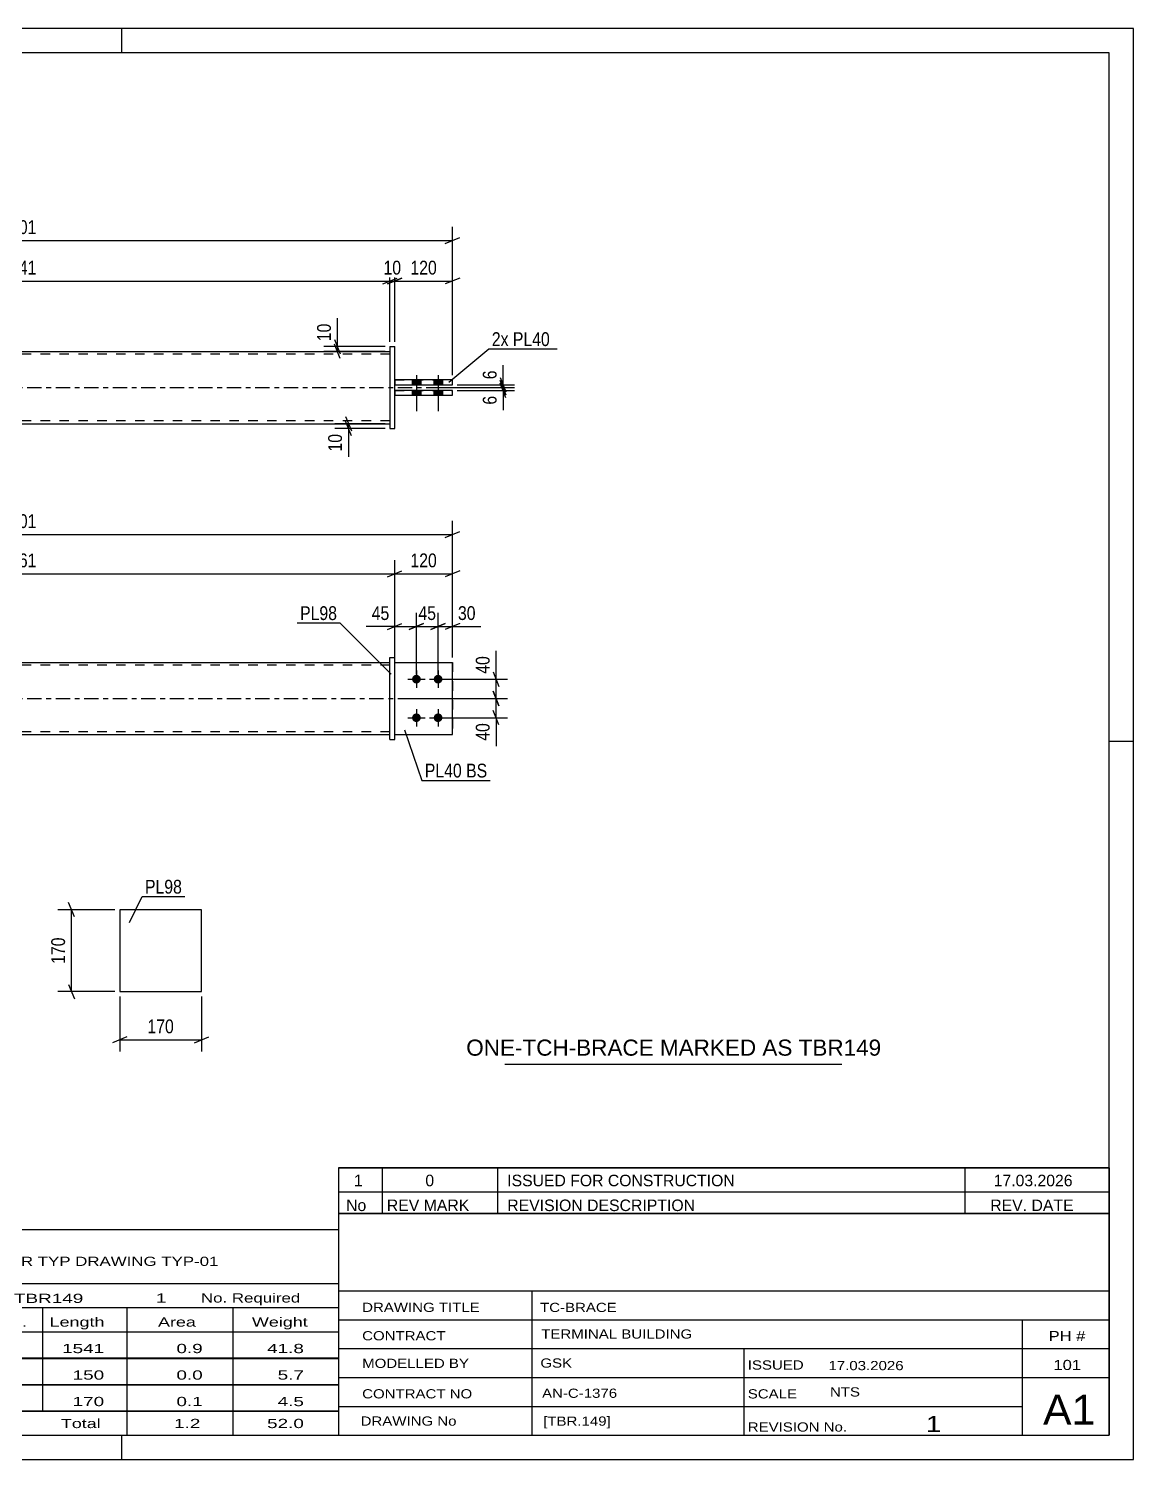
# Model space of a CAD drawing. Header units: millimetres. Extents: x 0 to 420, y 0 to 297.
# Drawn here: x 190.6 to 420, y 0 to 297 of the extents above; entities that cross this region are included whole.
import ezdxf

# ---------------------------------------------------------------- set-up
doc = ezdxf.new("R2010")
doc.units = ezdxf.units.MM
doc.linetypes.add('DXK_LINE_DOT2', pattern=[3.9198, 1.9599, -1.9599])
doc.linetypes.add('DXK_LINE_DOT3', pattern=[5.9187, 2.979, -0.9799, 0.9799, -0.9799])
doc.styles.add('Arial', font='ARIAL.TTF', dxfattribs={"height": 0.2})
doc.styles.add('Arial Narrow', font='ARIALN.TTF', dxfattribs={"height": 0.2})

# ---------------------------------------------------------------- blocks, each defined once
blk = doc.blocks.new('Unknown-580573406-1163')
at = {"color": 5, "linetype": 'Continuous'}
for p, q in [((420, 297), (0, 297)), ((210, 292), (210, 297)), ((420, 0), (420, 297)), ((415, 292), (5, 292)), ((415, 5), (415, 292)), ((420, 149), (415, 149)), ((5, 5), (415, 5)), ((210, 0), (210, 5)), ((0, 0), (420, 0))]:
    blk.add_line(p, q, dxfattribs=at)
blk = doc.blocks.new('Part-580573406-1769 - 1738')
at = {"color": 2, "linetype": 'Continuous'}
for p, q in [((266.64, 165.45), (278.64, 165.45)), ((278.64, 165.45), (278.64, 165.45)), ((278.64, 150.45), (278.64, 165.45)), ((266.64, 150.45), (278.64, 150.45))]:
    blk.add_line(p, q, dxfattribs=at)
at = {"color": 7, "linetype": 'DXK_LINE_DOT2'}
for p, q in [((266.64, 165.45), (278.64, 165.45)), ((266.64, 150.45), (266.64, 165.45)), ((266.64, 150.45), (266.64, 150.45)), ((266.64, 150.45), (278.64, 150.45))]:
    blk.add_line(p, q, dxfattribs=at)
blk = doc.blocks.new('Part-580573406-1764 - 1738')
at = {"color": 7, "linetype": 'DXK_LINE_DOT2'}
for p, q in [((266.64, 165.45), (278.64, 165.45)), ((266.64, 150.45), (266.64, 165.45)), ((266.64, 165.45), (278.64, 165.45)), ((278.64, 165.45), (278.64, 165.45)), ((278.64, 165.45), (278.64, 150.45)), ((266.64, 150.45), (266.64, 150.45)), ((266.64, 150.45), (278.64, 150.45)), ((266.64, 150.45), (278.64, 150.45))]:
    blk.add_line(p, q, dxfattribs=at)
blk = doc.blocks.new('Part-580573406-1784 - 1738')
at = {"color": 2, "linetype": 'Continuous'}
for p, q in [((265.64, 166.46), (266.64, 166.46)), ((265.64, 149.46), (265.64, 166.46)), ((266.64, 149.46), (266.64, 166.46)), ((265.64, 149.46), (266.64, 149.46)), ((265.64, 149.45), (266.64, 149.45))]:
    blk.add_line(p, q, dxfattribs=at)
at = {"color": 7, "linetype": 'DXK_LINE_DOT2'}
for p, q in [((265.64, 166.45), (266.64, 166.45)), ((265.64, 149.45), (265.64, 149.46)), ((266.64, 149.46), (266.64, 149.45)), ((266.64, 149.45), (266.64, 149.46))]:
    blk.add_line(p, q, dxfattribs=at)
blk = doc.blocks.new('Part-580573406-1804 - 1738')
at = {"color": 2, "linetype": 'Continuous'}
for p, q in [((111.56, 165.45), (265.64, 165.45)), ((111.56, 150.45), (265.64, 150.45))]:
    blk.add_line(p, q, dxfattribs=at)
at = {"color": 7, "linetype": 'DXK_LINE_DOT2'}
for p, q in [((111.56, 150.45), (111.56, 165.45)), ((265.64, 164.85), (111.56, 164.85)), ((265.64, 150.45), (265.64, 165.45)), ((265.64, 151.05), (111.56, 151.05))]:
    blk.add_line(p, q, dxfattribs=at)
at = {"color": 7, "linetype": 'DXK_LINE_DOT3'}
blk.add_line((101.56, 157.95), (275.64, 157.95), dxfattribs=at)
blk = doc.blocks.new('Bolt-580573406-1805 - 1738')
at = {"linetype": 'Continuous'}
for points in [[(271.14, 162.85), (271.33, 162.83), (271.51, 162.78), (271.67, 162.68), (271.81, 162.56), (271.92, 162.4), (272, 162.23), (272.04, 162.05), (272.04, 161.86), (272, 161.68), (271.92, 161.5), (271.81, 161.35), (271.67, 161.23), (271.51, 161.13), (271.33, 161.07), (271.14, 161.05), (270.96, 161.07), (270.78, 161.13), (270.61, 161.23), (270.47, 161.35), (270.36, 161.5), (270.29, 161.68), (270.25, 161.86), (270.25, 162.05), (270.29, 162.23), (270.36, 162.4), (270.47, 162.56), (270.61, 162.68), (270.78, 162.78), (270.96, 162.83)], [(275.64, 162.85), (275.83, 162.83), (276.01, 162.78), (276.17, 162.68), (276.31, 162.56), (276.42, 162.4), (276.5, 162.23), (276.54, 162.05), (276.54, 161.86), (276.5, 161.68), (276.42, 161.5), (276.31, 161.35), (276.17, 161.23), (276.01, 161.13), (275.83, 161.07), (275.64, 161.05), (275.46, 161.07), (275.28, 161.13), (275.11, 161.23), (274.97, 161.35), (274.86, 161.5), (274.79, 161.68), (274.75, 161.86), (274.75, 162.05), (274.79, 162.23), (274.86, 162.4), (274.97, 162.56), (275.11, 162.68), (275.28, 162.78), (275.46, 162.83)], [(271.14, 154.85), (271.33, 154.83), (271.51, 154.78), (271.67, 154.68), (271.81, 154.56), (271.92, 154.4), (272, 154.23), (272.04, 154.05), (272.04, 153.86), (272, 153.68), (271.92, 153.5), (271.81, 153.35), (271.67, 153.23), (271.51, 153.13), (271.33, 153.07), (271.14, 153.05), (270.96, 153.07), (270.78, 153.13), (270.61, 153.23), (270.47, 153.35), (270.36, 153.5), (270.29, 153.68), (270.25, 153.86), (270.25, 154.05), (270.29, 154.23), (270.36, 154.4), (270.47, 154.56), (270.61, 154.68), (270.78, 154.78), (270.96, 154.83)], [(275.64, 154.85), (275.83, 154.83), (276.01, 154.78), (276.17, 154.68), (276.31, 154.56), (276.42, 154.4), (276.5, 154.23), (276.54, 154.05), (276.54, 153.86), (276.5, 153.68), (276.42, 153.5), (276.31, 153.35), (276.17, 153.23), (276.01, 153.13), (275.83, 153.07), (275.64, 153.05), (275.46, 153.07), (275.28, 153.13), (275.11, 153.23), (274.97, 153.35), (274.86, 153.5), (274.79, 153.68), (274.75, 153.86), (274.75, 154.05), (274.79, 154.23), (274.86, 154.4), (274.97, 154.56), (275.11, 154.68), (275.28, 154.78), (275.46, 154.83)]]:
    blk.add_hatch(color=1, dxfattribs=at).paths.add_polyline_path(points)
at = {"color": 1, "linetype": 'Continuous'}
for p, q in [((271.14, 163.75), (271.14, 160.15)), ((275.64, 163.75), (275.64, 160.15)), ((269.34, 161.95), (272.94, 161.95)), ((273.84, 161.95), (277.44, 161.95)), ((271.14, 155.75), (271.14, 152.15)), ((275.64, 155.75), (275.64, 152.15)), ((269.34, 153.95), (272.94, 153.95)), ((273.84, 153.95), (277.44, 153.95))]:
    blk.add_line(p, q, dxfattribs=at)
blk = doc.blocks.new('Part-580573406-1418 - 1390')
at = {"color": 2, "linetype": 'Continuous'}
for p, q in [((278.64, 224.09), (266.64, 224.09)), ((266.64, 223.09), (278.64, 223.09)), ((266.64, 223.09), (278.64, 223.09)), ((278.64, 223.09), (278.64, 224.09))]:
    blk.add_line(p, q, dxfattribs=at)
at = {"color": 7, "linetype": 'DXK_LINE_DOT2'}
for p, q in [((266.64, 224.09), (266.64, 223.09)), ((266.64, 224.09), (278.64, 224.09)), ((278.64, 223.09), (278.64, 223.09)), ((278.64, 223.09), (278.64, 223.09))]:
    blk.add_line(p, q, dxfattribs=at)
blk = doc.blocks.new('Part-580573406-1445 - 1390')
at = {"color": 2, "linetype": 'Continuous'}
for p, q in [((111.56, 229.99), (265.64, 229.99)), ((111.56, 214.99), (265.64, 214.99))]:
    blk.add_line(p, q, dxfattribs=at)
at = {"color": 7, "linetype": 'DXK_LINE_DOT2'}
for p, q in [((111.56, 214.99), (111.56, 229.99)), ((265.64, 229.39), (111.56, 229.39)), ((265.64, 229.99), (265.64, 214.99)), ((265.64, 215.59), (111.56, 215.59))]:
    blk.add_line(p, q, dxfattribs=at)
at = {"color": 7, "linetype": 'DXK_LINE_DOT3'}
blk.add_line((101.56, 222.49), (275.64, 222.49), dxfattribs=at)
blk = doc.blocks.new('Bolt-580573406-1430 - 1390')
at = {"linetype": 'Continuous'}
for points in [[(272.04, 224.09), (270.24, 224.09), (270.24, 223.09), (272.04, 223.09)], [(272.04, 224.09), (270.24, 224.09), (270.24, 223.09), (272.04, 223.09)], [(276.54, 224.09), (274.74, 224.09), (274.74, 223.09), (276.54, 223.09)], [(276.54, 224.09), (274.74, 224.09), (274.74, 223.09), (276.54, 223.09)], [(272.04, 221.89), (270.24, 221.89), (270.24, 220.89), (272.04, 220.89)], [(272.04, 221.89), (270.24, 221.89), (270.24, 220.89), (272.04, 220.89)], [(276.54, 221.89), (274.74, 221.89), (274.74, 220.89), (276.54, 220.89)], [(276.54, 221.89), (274.74, 221.89), (274.74, 220.89), (276.54, 220.89)]]:
    blk.add_hatch(color=1, dxfattribs=at).paths.add_polyline_path(points)
at = {"color": 1, "linetype": 'Continuous'}
for p, q in [((270.24, 224.09), (270.24, 223.09)), ((270.24, 224.09), (270.24, 223.09)), ((271.14, 225.09), (271.14, 217.59)), ((271.14, 225.09), (271.14, 217.59)), ((272.04, 224.09), (272.04, 223.09)), ((272.04, 224.09), (272.04, 223.09)), ((274.74, 224.09), (274.74, 223.09)), ((274.74, 224.09), (274.74, 223.09)), ((275.64, 225.09), (275.64, 217.59)), ((275.64, 225.09), (275.64, 217.59)), ((276.54, 224.09), (276.54, 223.09)), ((276.54, 224.09), (276.54, 223.09)), ((270.24, 221.89), (270.24, 220.89)), ((270.24, 221.89), (270.24, 220.89)), ((272.04, 221.89), (272.04, 220.89)), ((272.04, 221.89), (272.04, 220.89)), ((274.74, 221.89), (274.74, 220.89)), ((274.74, 221.89), (274.74, 220.89)), ((276.54, 221.89), (276.54, 220.89)), ((276.54, 221.89), (276.54, 220.89))]:
    blk.add_line(p, q, dxfattribs=at)
blk = doc.blocks.new('Part-580573406-1457 - 1390')
at = {"color": 2, "linetype": 'Continuous'}
for p, q in [((265.64, 230.99), (265.64, 213.99)), ((265.64, 230.99), (266.64, 230.99)), ((266.64, 213.99), (266.64, 230.99)), ((265.64, 213.99), (266.64, 213.99)), ((265.64, 213.99), (266.64, 213.99))]:
    blk.add_line(p, q, dxfattribs=at)
at = {"color": 7, "linetype": 'DXK_LINE_DOT2'}
for p, q in [((265.64, 230.99), (265.64, 230.99)), ((265.64, 230.99), (266.64, 230.99)), ((265.64, 213.99), (265.64, 213.99)), ((266.64, 213.99), (266.64, 213.99)), ((266.64, 213.99), (266.64, 213.99))]:
    blk.add_line(p, q, dxfattribs=at)
blk = doc.blocks.new('Part-580573406-1462 - 1390')
at = {"color": 2, "linetype": 'Continuous'}
for p, q in [((278.64, 221.89), (266.64, 221.89)), ((266.64, 220.89), (278.64, 220.89)), ((266.64, 220.89), (278.64, 220.89)), ((278.64, 220.89), (278.64, 221.89))]:
    blk.add_line(p, q, dxfattribs=at)
at = {"color": 7, "linetype": 'DXK_LINE_DOT2'}
for p, q in [((266.64, 221.89), (266.64, 220.89)), ((266.64, 221.89), (278.64, 221.89)), ((278.64, 220.89), (278.64, 220.89)), ((278.64, 220.89), (278.64, 220.89))]:
    blk.add_line(p, q, dxfattribs=at)
blk = doc.blocks.new('Part-580573406-2294 - 2288')
at = {"color": 2, "linetype": 'Continuous'}
for p, q in [((226.54, 114.1), (209.54, 114.1)), ((209.54, 114.1), (209.54, 97.1)), ((226.54, 97.1), (226.54, 114.1)), ((209.54, 97.1), (226.54, 97.1))]:
    blk.add_line(p, q, dxfattribs=at)
blk = doc.blocks.new('StraightDimension-580573406-1826 - 1738')
at = {"color": 7, "linetype": 'Continuous'}
for p, q in [((271.14, 162.95), (271.14, 175.74)), ((275.64, 162.95), (275.64, 175.74)), ((269.64, 172.29), (272.64, 173.49)), ((271.14, 172.89), (275.64, 172.89)), ((277.14, 173.49), (274.14, 172.29))]:
    blk.add_line(p, q, dxfattribs=at)
at = {"color": 0}
blk.add_wipeout([(275.82, 173.64), (275.82, 177.84), (270.96, 177.84), (270.96, 173.64)], dxfattribs=at)
at = {"color": 3, "style": 'Arial Narrow'}
blk.add_text('45', height=2.863, dxfattribs=at).set_placement((271.56, 174.24))
blk = doc.blocks.new('StraightDimension-580573406-1914 - 1738')
at = {"color": 7, "linetype": 'Continuous'}
for p, q in [((112.06, 184.43), (109.06, 183.23)), ((110.56, 158.95), (110.56, 186.68)), ((265.14, 183.23), (268.14, 184.43)), ((266.64, 166.45), (266.64, 186.68)), ((110.56, 183.83), (266.64, 183.83))]:
    blk.add_line(p, q, dxfattribs=at)
at = {"color": 0}
blk.add_wipeout([(192.86, 184.58), (192.86, 188.78), (184.35, 188.78), (184.35, 184.58)], dxfattribs=at)
at = {"color": 3, "style": 'Arial Narrow'}
blk.add_text('1561', height=2.863, dxfattribs=at).set_placement((184.95, 185.18))
blk = doc.blocks.new('StraightDimension-580573406-1810 - 1738')
at = {"color": 7, "linetype": 'Continuous'}
for p, q in [((275.64, 162.95), (275.64, 175.74)), ((278.64, 166.45), (278.64, 175.74)), ((274.14, 172.29), (277.14, 173.49)), ((275.64, 172.89), (278.64, 172.89)), ((280.14, 173.49), (277.14, 172.29))]:
    blk.add_line(p, q, dxfattribs=at)
at = {"color": 0}
blk.add_wipeout([(284.02, 173.64), (284.02, 177.84), (279.17, 177.84), (279.17, 173.64)], dxfattribs=at)
at = {"color": 7, "linetype": 'Continuous'}
blk.add_line((278.64, 172.89), (284.55, 172.89), dxfattribs=at)
blk.add_line((278.64, 172.89), (284.55, 172.89), dxfattribs=at)
at = {"color": 3, "style": 'Arial Narrow'}
blk.add_text('30', height=2.863, dxfattribs=at).set_placement((279.77, 174.24))
blk = doc.blocks.new('StraightDimension-580573406-1839 - 1738')
at = {"color": 7, "linetype": 'Continuous'}
for p, q in [((266.64, 166.45), (266.64, 175.74)), ((271.14, 162.95), (271.14, 175.74)), ((265.14, 172.29), (268.14, 173.49)), ((266.64, 172.89), (271.14, 172.89)), ((272.64, 173.49), (269.64, 172.29))]:
    blk.add_line(p, q, dxfattribs=at)
at = {"color": 0}
blk.add_wipeout([(266.12, 173.64), (266.12, 177.84), (261.26, 177.84), (261.26, 173.64)], dxfattribs=at)
at = {"color": 7, "linetype": 'Continuous'}
blk.add_line((266.64, 172.89), (260.74, 172.89), dxfattribs=at)
blk.add_line((266.64, 172.89), (260.74, 172.89), dxfattribs=at)
at = {"color": 3, "style": 'Arial Narrow'}
blk.add_text('45', height=2.863, dxfattribs=at).set_placement((261.86, 174.24))
blk = doc.blocks.new('StraightDimension-580573406-1856 - 1738')
at = {"color": 7, "linetype": 'Continuous'}
for p, q in [((98.56, 166.45), (98.56, 194.83)), ((278.64, 166.45), (278.64, 194.83)), ((100.06, 192.58), (97.06, 191.38)), ((98.56, 191.98), (278.64, 191.98)), ((277.14, 191.38), (280.14, 192.58))]:
    blk.add_line(p, q, dxfattribs=at)
at = {"color": 0}
blk.add_wipeout([(192.86, 192.73), (192.86, 196.93), (184.35, 196.93), (184.35, 192.73)], dxfattribs=at)
at = {"color": 3, "style": 'Arial Narrow'}
blk.add_text('1801', height=2.863, dxfattribs=at).set_placement((184.95, 193.33))
blk = doc.blocks.new('StraightDimension-580573406-1876 - 1738')
at = {"color": 7, "linetype": 'Continuous'}
for p, q in [((287.09, 163.45), (288.29, 160.45)), ((276.64, 161.95), (290.09, 161.95)), ((287.69, 157.95), (287.69, 161.95)), ((267.64, 157.95), (290.09, 157.95)), ((288.29, 156.45), (287.09, 159.45))]:
    blk.add_line(p, q, dxfattribs=at)
at = {"color": 0}
blk.add_wipeout([(286.94, 167.34), (282.74, 167.34), (282.74, 162.48), (286.94, 162.48)], dxfattribs=at)
at = {"color": 7, "linetype": 'Continuous'}
blk.add_line((287.69, 161.95), (287.69, 167.86), dxfattribs=at)
blk.add_line((287.69, 161.95), (287.69, 167.86), dxfattribs=at)
at = {"color": 3, "style": 'Arial Narrow'}
blk.add_text('40', height=2.863, rotation=90.0002, dxfattribs=at).set_placement((286.34, 163.08))
blk = doc.blocks.new('StraightDimension-580573406-1885 - 1738')
at = {"color": 7, "linetype": 'Continuous'}
for p, q in [((267.64, 157.95), (290.09, 157.95)), ((287.09, 159.45), (288.29, 156.45)), ((287.69, 153.95), (287.69, 157.95)), ((288.29, 152.45), (287.09, 155.45)), ((276.64, 153.95), (290.09, 153.95))]:
    blk.add_line(p, q, dxfattribs=at)
at = {"color": 0}
blk.add_wipeout([(286.94, 153.43), (282.74, 153.43), (282.74, 148.57), (286.94, 148.57)], dxfattribs=at)
at = {"color": 7, "linetype": 'Continuous'}
blk.add_line((287.69, 153.95), (287.69, 148.05), dxfattribs=at)
blk.add_line((287.69, 153.95), (287.69, 148.05), dxfattribs=at)
at = {"color": 3, "style": 'Arial Narrow'}
blk.add_text('40', height=2.863, rotation=90.0002, dxfattribs=at).set_placement((286.34, 149.17))
blk = doc.blocks.new('StraightDimension-580573406-1895 - 1738')
at = {"color": 7, "linetype": 'Continuous'}
for p, q in [((265.14, 183.23), (268.14, 184.43)), ((266.64, 166.45), (266.64, 186.68)), ((280.14, 184.43), (277.14, 183.23)), ((278.64, 166.45), (278.64, 186.68)), ((266.64, 183.83), (278.64, 183.83))]:
    blk.add_line(p, q, dxfattribs=at)
at = {"color": 0}
blk.add_wipeout([(275.98, 184.58), (275.98, 188.78), (269.3, 188.78), (269.3, 184.58)], dxfattribs=at)
at = {"color": 3, "style": 'Arial Narrow'}
blk.add_text('120', height=2.863, dxfattribs=at).set_placement((269.9, 185.18))
blk = doc.blocks.new('StraightDimension-580573406-1552 - 1390')
at = {"color": 7, "linetype": 'Continuous'}
for p, q in [((254.14, 232.49), (255.34, 229.49)), ((264.64, 230.99), (251.89, 230.99)), ((264.64, 229.99), (251.89, 229.99)), ((255.34, 228.49), (254.14, 231.49)), ((254.74, 229.99), (254.74, 230.99))]:
    blk.add_line(p, q, dxfattribs=at)
at = {"color": 0}
blk.add_wipeout([(253.99, 236.37), (249.79, 236.37), (249.79, 231.51), (253.99, 231.51)], dxfattribs=at)
at = {"color": 7, "linetype": 'Continuous'}
blk.add_line((254.74, 230.99), (254.74, 236.89), dxfattribs=at)
blk.add_line((254.74, 230.99), (254.74, 236.89), dxfattribs=at)
at = {"color": 3, "style": 'Arial Narrow'}
blk.add_text('10', height=2.863, rotation=90.0002, dxfattribs=at).set_placement((253.39, 232.11))
blk = doc.blocks.new('StraightDimension-580573406-1538 - 1390')
at = {"color": 7, "linetype": 'Continuous'}
for p, q in [((264.64, 214.99), (254.19, 214.99)), ((264.64, 213.99), (254.19, 213.99)), ((256.44, 216.49), (257.64, 213.49)), ((257.64, 212.49), (256.44, 215.49)), ((257.04, 213.99), (257.04, 214.99))]:
    blk.add_line(p, q, dxfattribs=at)
at = {"color": 0}
blk.add_wipeout([(256.29, 213.46), (252.09, 213.46), (252.09, 208.61), (256.29, 208.61)], dxfattribs=at)
at = {"color": 7, "linetype": 'Continuous'}
blk.add_line((257.04, 213.99), (257.04, 208.08), dxfattribs=at)
blk.add_line((257.04, 213.99), (257.04, 208.08), dxfattribs=at)
at = {"color": 3, "style": 'Arial Narrow'}
blk.add_text('10', height=2.863, rotation=90.0002, dxfattribs=at).set_placement((255.69, 209.21))
blk = doc.blocks.new('StraightDimension-580573406-1567 - 1390')
at = {"color": 7, "linetype": 'Continuous'}
for p, q in [((98.56, 225.09), (98.56, 255.86)), ((278.64, 225.09), (278.64, 255.86)), ((100.06, 253.61), (97.06, 252.41)), ((98.56, 253.01), (278.64, 253.01)), ((277.14, 252.41), (280.14, 253.61))]:
    blk.add_line(p, q, dxfattribs=at)
at = {"color": 0}
blk.add_wipeout([(192.86, 253.76), (192.86, 257.96), (184.35, 257.96), (184.35, 253.76)], dxfattribs=at)
at = {"color": 3, "style": 'Arial Narrow'}
blk.add_text('1801', height=2.863, dxfattribs=at).set_placement((184.95, 254.36))
blk = doc.blocks.new('StraightDimension-580573406-1578 - 1390')
at = {"color": 7, "linetype": 'Continuous'}
for p, q in [((266.64, 231.99), (266.64, 247.45)), ((278.64, 225.09), (278.64, 247.45)), ((265.14, 244), (268.14, 245.2)), ((266.64, 244.6), (278.64, 244.6)), ((280.14, 245.2), (277.14, 244))]:
    blk.add_line(p, q, dxfattribs=at)
at = {"color": 0}
blk.add_wipeout([(275.98, 245.35), (275.98, 249.55), (269.3, 249.55), (269.3, 245.35)], dxfattribs=at)
at = {"color": 3, "style": 'Arial Narrow'}
blk.add_text('120', height=2.863, dxfattribs=at).set_placement((269.9, 245.95))
blk = doc.blocks.new('StraightDimension-580573406-1608 - 1390')
at = {"color": 7, "linetype": 'Continuous'}
for p, q in [((111.56, 231.99), (111.56, 247.45)), ((265.64, 231.99), (265.64, 247.45)), ((113.06, 245.2), (110.06, 244)), ((111.56, 244.6), (265.64, 244.6)), ((264.14, 244), (267.14, 245.2))]:
    blk.add_line(p, q, dxfattribs=at)
at = {"color": 0}
blk.add_wipeout([(192.86, 245.35), (192.86, 249.55), (184.35, 249.55), (184.35, 245.35)], dxfattribs=at)
at = {"color": 3, "style": 'Arial Narrow'}
blk.add_text('1541', height=2.863, dxfattribs=at).set_placement((184.95, 245.95))
blk = doc.blocks.new('StraightDimension-580573406-1618 - 1390')
at = {"color": 7, "linetype": 'Continuous'}
for p, q in [((265.64, 231.99), (265.64, 247.45)), ((266.64, 231.99), (266.64, 247.45)), ((264.14, 244), (267.14, 245.2)), ((268.14, 245.2), (265.14, 244)), ((265.64, 244.6), (266.64, 244.6))]:
    blk.add_line(p, q, dxfattribs=at)
at = {"color": 0}
blk.add_wipeout([(268.57, 245.35), (268.57, 249.55), (263.71, 249.55), (263.71, 245.35)], dxfattribs=at)
at = {"color": 3, "style": 'Arial Narrow'}
blk.add_text('10', height=2.863, dxfattribs=at).set_placement((264.31, 245.95))
blk = doc.blocks.new('StraightDimension-580573406-1650 - 1390')
at = {"color": 7, "linetype": 'Continuous'}
for p, q in [((288.54, 223.99), (289.74, 220.99)), ((289.74, 220.39), (288.54, 223.39)), ((274.39, 222.49), (291.54, 222.49)), ((279.64, 221.89), (291.54, 221.89)), ((289.14, 221.89), (289.14, 222.49))]:
    blk.add_line(p, q, dxfattribs=at)
at = {"color": 0}
blk.add_wipeout([(288.39, 221.36), (284.19, 221.36), (284.19, 218.34), (288.39, 218.34)], dxfattribs=at)
at = {"color": 7, "linetype": 'Continuous'}
blk.add_line((289.14, 221.89), (289.14, 217.81), dxfattribs=at)
blk.add_line((289.14, 221.89), (289.14, 217.81), dxfattribs=at)
at = {"color": 3, "style": 'Arial Narrow'}
blk.add_text('6', height=2.86, rotation=90.0002, dxfattribs=at).set_placement((287.79, 218.94))
blk = doc.blocks.new('StraightDimension-580573406-1661 - 1390')
at = {"color": 7, "linetype": 'Continuous'}
for p, q in [((279.64, 223.09), (291.54, 223.09)), ((288.54, 224.59), (289.74, 221.59)), ((289.74, 220.99), (288.54, 223.99)), ((289.14, 222.49), (289.14, 223.09)), ((274.39, 222.49), (291.54, 222.49))]:
    blk.add_line(p, q, dxfattribs=at)
at = {"color": 0}
blk.add_wipeout([(288.39, 226.64), (284.19, 226.64), (284.19, 223.61), (288.39, 223.61)], dxfattribs=at)
at = {"color": 7, "linetype": 'Continuous'}
blk.add_line((289.14, 223.09), (289.14, 227.17), dxfattribs=at)
blk.add_line((289.14, 223.09), (289.14, 227.17), dxfattribs=at)
at = {"color": 3, "style": 'Arial Narrow'}
blk.add_text('6', height=2.86, rotation=90.0002, dxfattribs=at).set_placement((287.79, 224.21))
blk = doc.blocks.new('StraightDimension-580573406-2305 - 2288')
at = {"color": 7, "linetype": 'Continuous'}
for p, q in [((209.54, 96.1), (209.54, 84.7)), ((226.54, 96.1), (226.54, 84.7)), ((211.04, 87.7), (208.04, 86.5)), ((209.54, 87.1), (226.54, 87.1)), ((225.04, 86.5), (228.04, 87.7))]:
    blk.add_line(p, q, dxfattribs=at)
at = {"color": 0}
blk.add_wipeout([(221.38, 87.85), (221.38, 92.05), (214.7, 92.05), (214.7, 87.85)], dxfattribs=at)
at = {"color": 3, "style": 'Arial Narrow'}
blk.add_text('170', height=2.863, dxfattribs=at).set_placement((215.3, 88.45))
blk = doc.blocks.new('StraightDimension-580573406-2296 - 2288')
at = {"color": 7, "linetype": 'Continuous'}
for p, q in [((208.54, 114.1), (196.69, 114.1)), ((200.14, 112.6), (198.94, 115.6)), ((199.54, 97.1), (199.54, 114.1)), ((198.94, 98.6), (200.14, 95.6)), ((208.54, 97.1), (196.69, 97.1))]:
    blk.add_line(p, q, dxfattribs=at)
at = {"color": 0}
blk.add_wipeout([(198.79, 108.94), (194.59, 108.94), (194.59, 102.26), (198.79, 102.26)], dxfattribs=at)
at = {"color": 3, "style": 'Arial Narrow'}
blk.add_text('170', height=2.863, rotation=90.0002, dxfattribs=at).set_placement((198.19, 102.86))
blk = doc.blocks.new('Unknown-580573406-3693')
at = {"color": 7, "linetype": 'Continuous'}
blk.add_line((289.5, 82.05), (359.5, 82.05), dxfattribs=at)
at = {"color": 7, "style": 'Arial'}
blk.add_text('ONE-TCH-BRACE MARKED AS TBR149', height=3.3428, dxfattribs=at).set_placement((281.49, 83.8))
blk = doc.blocks.new('Unknown-580573406-3690')
at = {"color": 7, "linetype": 'Continuous'}
for p, q in [((255, 51.05), (255, 5)), ((255, 51.05), (415, 51.05)), ((415, 51), (415, 5)), ((255, 35), (415, 35)), ((295.14, 35), (295.14, 5)), ((255, 29), (415, 29)), ((397, 5.05), (397, 29.05)), ((255, 23), (415, 23)), ((339.14, 23), (339.14, 5)), ((255, 17), (415, 17)), ((255, 11), (397, 11)), ((255, 5), (415, 5))]:
    blk.add_line(p, q, dxfattribs=at)
at = {"color": 7, "style": 'Arial Narrow'}
for s, height, width, p in [('DRAWING TITLE', 1.9089, 1.425378, (259.88, 30.61)), ('TC-BRACE', 1.909, 1.425378, (296.81, 30.59)), ('TERMINAL BUILDING', 1.9089, 1.425378, (297.06, 25.07)), ('CONTRACT', 1.909, 1.425378, (259.88, 24.71)), ('MODELLED BY', 1.9089, 1.425378, (259.88, 18.98)), ('GSK', 1.909, 1.425378, (296.88, 19.04)), ('ISSUED', 1.909, 1.425378, (339.94, 18.64)), ('17.03.2026', 1.909, 1.425378, (356.69, 18.52)), ('CONTRACT NO', 1.9089, 1.425378, (259.88, 12.66)), ('AN-C-1376', 1.909, 1.425378, (297.23, 12.78)), ('SCALE', 1.909, 1.425378, (339.94, 12.65)), ('A1', 6.204, 1.25, (401.24, 7.2)), ('DRAWING No', 1.909, 1.425378, (259.56, 7)), ('[TBR.149]', 1.909, 1.425378, (297.46, 6.99)), ('1', 3.34, 1.5, (376.91, 5.68)), ('REVISION No.', 1.9089, 1.425378, (339.94, 5.77))]:
    blk.add_text(s, height=height, dxfattribs=dict(at, width=width)).set_placement(p)
at = {"color": 7, "linetype": 'Continuous', "style": 'Arial Narrow'}
for s, height, width, p in [('PH #', 2.1, 1.42538, (402.4, 24.55)), ('101', 2.1, 1.42538, (403.41, 18.55)), ('NTS', 1.909, 1.425378, (357, 13.05))]:
    blk.add_text(s, height=height, dxfattribs=dict(at, width=width)).set_placement(p)
blk = doc.blocks.new('Unknown-580573406-3691')
at = {"color": 7, "linetype": 'Continuous'}
for p, q in [((255, 60.55), (415, 60.55)), ((415, 60.55), (255, 60.55)), ((255, 60.55), (255, 55.55)), ((264, 60.55), (264, 55.55)), ((288, 60.55), (288, 55.55)), ((385, 60.55), (385, 55.55)), ((415, 60.55), (415, 55.55)), ((255, 55.55), (415, 55.55)), ((255, 55.55), (255, 51.05)), ((255, 55.55), (415, 55.55)), ((264, 55.55), (264, 51.05)), ((288, 55.55), (288, 51.05)), ((385, 55.55), (385, 51.05)), ((415, 55.55), (415, 51.05)), ((415, 51.05), (255, 51.05))]:
    blk.add_line(p, q, dxfattribs=at)
at = {"color": 7, "linetype": 'Continuous', "style": 'Arial Narrow'}
for s, height, width, p in [('1', 2.39, 1.196471, (258.16, 56.7)), ('0', 2.39, 1.196471, (273, 56.7)), ('ISSUED FOR CONSTRUCTION', 2.3861, 1.196471, (290, 56.7)), ('17.03.2026', 2.386, 1.196471, (391, 56.7)), ('No', 2.386, 1.2, (256.54, 51.55)), ('REV MARK', 2.386, 1.2, (265, 51.55)), ('REVISION DESCRIPTION', 2.3861, 1.2, (290, 51.55)), ('REV. DATE', 2.386, 1.2, (390.28, 51.55))]:
    blk.add_text(s, height=height, dxfattribs=dict(at, width=width)).set_placement(p)
blk = doc.blocks.new('Unknown-580573406-3692')
at = {"color": 7, "linetype": 'Continuous'}
for p, q in [((95, 47.75), (255, 47.75)), ((95, 36.5), (95, 47.75)), ((255, 47.75), (255, 36.5)), ((95, 36.5), (255, 36.5)), ((95, 36.5), (95, 31.5)), ((255, 36.5), (255, 31.5)), ((95, 31.5), (255, 31.5)), ((95, 31.5), (95, 26.5)), ((119, 31.5), (119, 26.5)), ((154.5, 31.5), (154.5, 26.5)), ((180.5, 31.5), (180.5, 26.5)), ((193.5, 31.5), (193.5, 26.5)), ((211, 31.5), (211, 26.5)), ((233, 31.5), (233, 26.5)), ((255, 31.5), (255, 26.5)), ((95, 26.5), (255, 26.5)), ((95, 26.45), (95, 21.05)), ((95, 26.45), (255, 26.45)), ((119, 26.5), (119, 21)), ((154.5, 26.5), (154.5, 21)), ((180.5, 26.5), (180.5, 21)), ((193.5, 26.5), (193.5, 21)), ((211, 26.5), (211, 21)), ((233, 26.5), (233, 21)), ((255, 26.45), (255, 21.05)), ((95, 21.05), (255, 21.05)), ((95, 20.95), (95, 15.55)), ((95, 20.95), (255, 20.95)), ((119, 21), (119, 15.5)), ((154.5, 21), (154.5, 15.5)), ((180.5, 21), (180.5, 15.5)), ((193.5, 21), (193.5, 15.5)), ((211, 21), (211, 15.5)), ((233, 21), (233, 15.5)), ((255, 20.95), (255, 15.55)), ((95, 15.55), (255, 15.55)), ((95, 15.45), (95, 10.05)), ((95, 15.45), (255, 15.45)), ((119, 15.5), (119, 10)), ((154.5, 15.5), (154.5, 10)), ((180.5, 15.5), (180.5, 10)), ((193.5, 15.5), (193.5, 10)), ((211, 15.5), (211, 10)), ((233, 15.5), (233, 10)), ((255, 15.45), (255, 10.05)), ((95, 10.05), (255, 10.05)), ((95, 10), (255, 10)), ((95, 10), (95, 5)), ((211, 10), (211, 5)), ((233, 10), (233, 5)), ((255, 10), (255, 5)), ((95, 5), (255, 5))]:
    blk.add_line(p, q, dxfattribs=at)
at = {"color": 7, "style": 'Arial Narrow'}
for s, height, width, p in [('GENERAL NOTES & WELD DETAILS :', 2.8633, 1.4, (96.15, 40.06)), ('REFER TYP DRAWING TYP-01', 1.9089, 1.6, (179.7, 40.16)), ("MATERIAL LIST FOR ASSEMBLY MK'D", 1.9089, 1.6, (96.15, 32.56)), ('TBR149', 1.909, 1.794707, (187.59, 32.47)), ('1', 1.91, 1.794707, (217.08, 32.56)), ('No. Required', 1.9089, 1.6, (226.41, 32.56)), ('Mark', 1.909, 1.7, (96.34, 27.5)), ('Profile', 1.909, 1.7, (129.41, 27.5)), ('Material', 1.909, 1.7, (159.54, 27.56)), ('No.', 1.909, 1.7, (184.5, 27.56)), ('Length', 1.909, 1.7, (195, 27.56)), ('Area', 1.909, 1.7, (217.5, 27.56)), ('Weight', 1.909, 1.7, (237, 27.56))]:
    blk.add_text(s, height=height, dxfattribs=dict(at, width=width)).set_placement(p)
at = {"color": 7, "linetype": 'Continuous', "style": 'Arial Narrow'}
for s, height, width, p in [('TBR149', 1.909, 1.794707, (96.5, 22.06)), ('SHS150*6', 1.909, 1.794707, (121, 22.06)), ('E350', 1.909, 1.794707, (160.74, 22.06)), ('1', 1.91, 1.794707, (184.86, 22.06)), ('1541', 1.909, 1.794707, (197.58, 22.06)), ('0.9', 1.909, 1.794707, (221.32, 22.06)), ('41.8', 1.909, 1.794707, (240.14, 22.06)), ('PL40', 1.909, 1.794707, (96.5, 16.56)), ('PL10*120', 1.909, 1.794707, (121, 16.56)), ('E350', 1.909, 1.794707, (160.74, 16.56)), ('4', 1.91, 1.794707, (184.86, 16.56)), ('150', 1.909, 1.794707, (199.77, 16.56)), ('0.0', 1.909, 1.794707, (221.32, 16.56)), ('5.7', 1.909, 1.794707, (242.33, 16.56)), ('PL98', 1.909, 1.794707, (96.5, 11.06)), ('PL10*170', 1.909, 1.794707, (121, 11.06)), ('E350', 1.909, 1.794707, (160.74, 11.06)), ('2', 1.91, 1.794707, (184.86, 11.06)), ('170', 1.909, 1.794707, (199.77, 11.06)), ('0.1', 1.909, 1.794707, (221.32, 11.06)), ('4.5', 1.909, 1.794707, (242.33, 11.06)), ('Total', 1.909, 1.7, (197.33, 6.5)), ('1.2', 1.909, 1.794707, (220.83, 6.5)), ('52.0', 1.909, 1.794707, (240.14, 6.5))]:
    blk.add_text(s, height=height, dxfattribs=dict(at, width=width)).set_placement(p)
blk = doc.blocks.new('Mark-580573406-1780 - 1738')
at = {"color": 0}
blk.add_wipeout([(254.67, 174.23), (254.67, 177.23), (246.99, 177.23), (246.99, 174.23)], dxfattribs=at)
blk.add_wipeout([(254.67, 174.23), (254.67, 177.23), (246.99, 177.23), (246.99, 174.23)], dxfattribs=at)
at = {"color": 30, "linetype": 'Continuous'}
for p in [(246.39, 173.63), (265.87, 163.03)]:
    blk.add_line(p, (255.27, 173.63), dxfattribs=at)
at = {"color": 3, "style": 'Arial Narrow'}
blk.add_text('PL98', height=2.863, dxfattribs=at).set_placement((246.99, 174.23))
blk = doc.blocks.new('MarkSet-580573406-2051 - 1738')
at = {"color": 0}
blk.add_wipeout([(280.56, 141.55), (280.56, 144.55), (272.89, 144.55), (272.89, 141.55)], dxfattribs=at)
blk.add_wipeout([(280.56, 141.55), (280.56, 144.55), (272.89, 144.55), (272.89, 141.55)], dxfattribs=at)
at = {"color": 30, "linetype": 'Continuous'}
blk.add_line((268.65, 151.42), (272.29, 140.95), dxfattribs=at)
at = {"color": 0}
blk.add_wipeout([(285.85, 141.55), (285.85, 144.55), (281.46, 144.55), (281.46, 141.55)], dxfattribs=at)
blk.add_wipeout([(285.85, 141.55), (285.85, 144.55), (281.46, 144.55), (281.46, 141.55)], dxfattribs=at)
at = {"color": 30, "linetype": 'Continuous'}
blk.add_line((272.29, 140.95), (286.45, 140.95), dxfattribs=at)
at = {"color": 3, "style": 'Arial Narrow'}
for s, p in [('PL40', (272.89, 141.55)), ('BS', (281.46, 141.55))]:
    blk.add_text(s, height=2.863, dxfattribs=at).set_placement(p)
blk = doc.blocks.new('MarkSet-580573406-1723 - 1390')
at = {"color": 0}
blk.add_wipeout([(290.27, 231.11), (290.27, 234.11), (286.8, 234.11), (286.8, 231.11)], dxfattribs=at)
blk.add_wipeout([(290.27, 231.11), (290.27, 234.11), (286.8, 234.11), (286.8, 231.11)], dxfattribs=at)
at = {"color": 30, "linetype": 'Continuous'}
blk.add_line((277.85, 223.6), (286.2, 230.51), dxfattribs=at)
at = {"color": 0}
blk.add_wipeout([(298.84, 231.11), (298.84, 234.11), (291.17, 234.11), (291.17, 231.11)], dxfattribs=at)
blk.add_wipeout([(298.84, 231.11), (298.84, 234.11), (291.17, 234.11), (291.17, 231.11)], dxfattribs=at)
at = {"color": 30, "linetype": 'Continuous'}
blk.add_line((286.2, 230.51), (300.34, 230.51), dxfattribs=at)
at = {"color": 3, "style": 'Arial Narrow'}
for s, p in [('2x', (286.8, 231.11)), ('PL40', (291.17, 231.11))]:
    blk.add_text(s, height=2.863, dxfattribs=at).set_placement(p)
blk = doc.blocks.new('Mark-580573406-2290 - 2288')
at = {"color": 0}
blk.add_wipeout([(222.47, 117.44), (222.47, 120.44), (214.79, 120.44), (214.79, 117.44)], dxfattribs=at)
blk.add_wipeout([(222.47, 117.44), (222.47, 120.44), (214.79, 120.44), (214.79, 117.44)], dxfattribs=at)
at = {"color": 30, "linetype": 'Continuous'}
for p, q in [((211.56, 111.48), (214.19, 116.84)), ((214.19, 116.84), (223.07, 116.84))]:
    blk.add_line(p, q, dxfattribs=at)
at = {"color": 3, "style": 'Arial Narrow'}
blk.add_text('PL98', height=2.863, dxfattribs=at).set_placement((214.79, 117.44))

msp = doc.modelspace()

# ---------------------------------------------------------------- block references
for name in ['Unknown-580573406-1163', 'Part-580573406-1445 - 1390', 'Part-580573406-1457 - 1390', 'Part-580573406-1418 - 1390', 'Bolt-580573406-1430 - 1390', 'Part-580573406-1462 - 1390', 'Part-580573406-1784 - 1738', 'Part-580573406-1804 - 1738', 'Part-580573406-1769 - 1738', 'Part-580573406-1764 - 1738', 'Bolt-580573406-1805 - 1738', 'Part-580573406-2294 - 2288', 'Unknown-580573406-3693', 'Unknown-580573406-3691', 'Unknown-580573406-3690', 'Unknown-580573406-3692']:
    msp.add_blockref(name, (0, 0))

# ---------------------------------------------------------------- next in the draw order: block references
for name in ['StraightDimension-580573406-1552 - 1390', 'StraightDimension-580573406-1538 - 1390', 'StraightDimension-580573406-1914 - 1738', 'StraightDimension-580573406-1826 - 1738', 'Mark-580573406-2290 - 2288', 'StraightDimension-580573406-2305 - 2288']:
    msp.add_blockref(name, (0, 0))

# ---------------------------------------------------------------- next in the draw order: block references
for name in ['StraightDimension-580573406-1567 - 1390', 'StraightDimension-580573406-1839 - 1738', 'StraightDimension-580573406-1810 - 1738', 'StraightDimension-580573406-2296 - 2288']:
    msp.add_blockref(name, (0, 0))

# ---------------------------------------------------------------- next in the draw order: block references
for name in ['StraightDimension-580573406-1578 - 1390', 'StraightDimension-580573406-1856 - 1738']:
    msp.add_blockref(name, (0, 0))

# ---------------------------------------------------------------- next in the draw order: block references
for name in ['StraightDimension-580573406-1608 - 1390', 'StraightDimension-580573406-1650 - 1390', 'StraightDimension-580573406-1876 - 1738']:
    msp.add_blockref(name, (0, 0))

# ---------------------------------------------------------------- next in the draw order: block references
for name in ['StraightDimension-580573406-1618 - 1390', 'StraightDimension-580573406-1661 - 1390', 'StraightDimension-580573406-1895 - 1738', 'StraightDimension-580573406-1885 - 1738']:
    msp.add_blockref(name, (0, 0))

# ---------------------------------------------------------------- next in the draw order: block references
for name in ['MarkSet-580573406-1723 - 1390', 'Mark-580573406-1780 - 1738', 'MarkSet-580573406-2051 - 1738']:
    msp.add_blockref(name, (0, 0))

doc.saveas('drawing.dxf')
